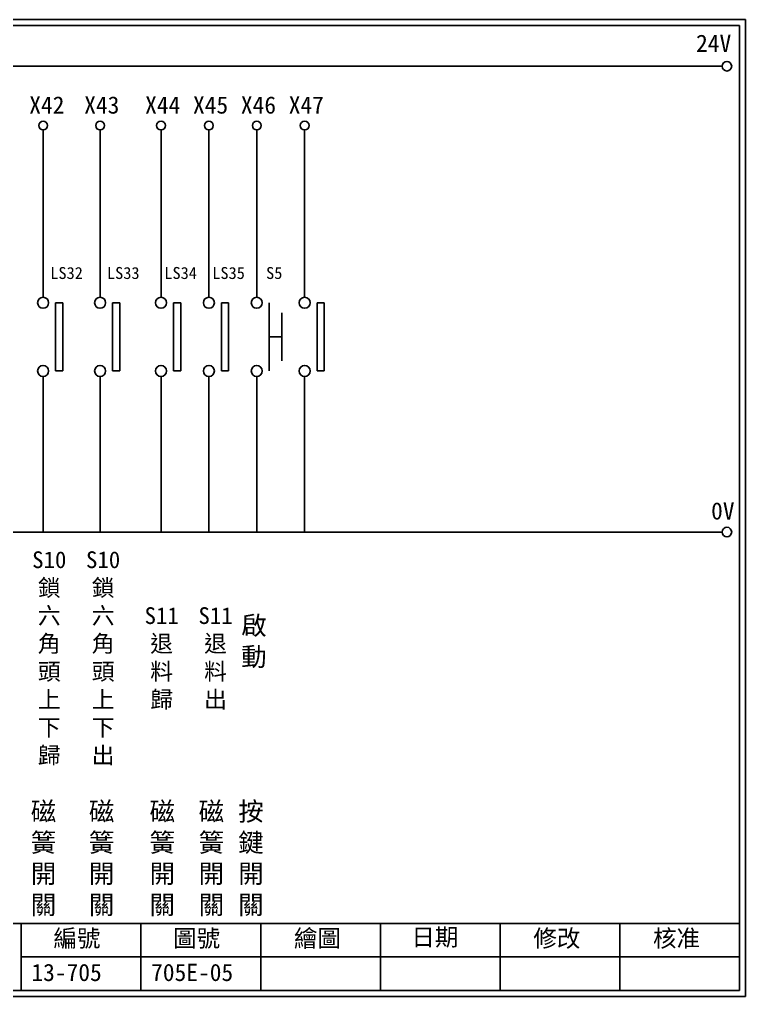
# Model space of a CAD drawing. Extents: x 325 to 612, y 3 to 207.
# Drawn here: x 460.7 to 612.3, y 3 to 207 of the extents above; entities that cross this region are included whole.
import ezdxf

# ---------------------------------------------------------------- set-up
doc = ezdxf.new("R2010")
doc.units = 0
doc.layers.get('0').update_dxf_attribs({"linetype": 'CONTINUOUS'})
doc.layers.add('圖框層', color=7, linetype='CONTINUOUS')
doc.layers.add('標尺寸層', color=3, linetype='CONTINUOUS')
doc.styles.add('CNS', font='romanc.shx', dxfattribs={"bigfont": 'chineset.shx'})
doc.styles.add('STSL', font='kaiu.ttf')

msp = doc.modelspace()

# ---------------------------------------------------------------- linework, layer by layer
for p, q in [((469.74, 147.83), (468.24, 147.83)), ((481.64, 147.83), (480.14, 147.83)), ((494.36, 147.83), (492.85, 147.83)), ((504.36, 147.83), (502.85, 147.83)), ((524.36, 147.83), (522.85, 147.83)), ((469.74, 133.6), (468.24, 133.6)), ((481.64, 133.6), (480.14, 133.6)), ((494.36, 133.6), (492.85, 133.6)), ((504.36, 133.6), (502.85, 133.6)), ((524.36, 133.6), (522.85, 133.6))]:
    msp.add_line(p, q)
for centre in [(608.44, 197.22), (608.44, 99.96)]:
    msp.add_circle(centre, 1)
at = {"layer": '圖框層', "color": 7}
for p, q in [((612.32, 206.97), (325.32, 206.97)), ((612.32, 3), (612.32, 206.97)), ((611.07, 205.72), (326.57, 205.72)), ((611.07, 4.25), (611.07, 205.72)), ((326.57, 18.25), (611.07, 18.25)), ((461.07, 4.25), (461.07, 18.25)), ((486.07, 4.25), (486.07, 18.25)), ((511.07, 4.25), (511.07, 18.25)), ((536.07, 4.25), (536.07, 18.25)), ((561.07, 4.25), (561.07, 18.25)), ((586.07, 4.25), (586.07, 18.25)), ((461.07, 11.25), (611.07, 11.25)), ((326.57, 4.25), (611.07, 4.25)), ((325.32, 3), (612.32, 3))]:
    msp.add_line(p, q, dxfattribs=at)
at = {"layer": '標尺寸層', "color": 7}
for p, q in [((329.84, 197.22), (607.44, 197.22)), ((465.63, 183.91), (465.63, 148.99)), ((477.53, 183.91), (477.53, 148.99)), ((490.25, 183.91), (490.25, 148.99)), ((500.25, 183.91), (500.25, 148.99)), ((510.25, 183.91), (510.25, 148.99)), ((520.25, 183.91), (520.25, 148.99)), ((468.24, 133.6), (468.24, 147.83)), ((469.74, 133.6), (469.74, 147.83)), ((480.14, 133.6), (480.14, 147.83)), ((481.64, 133.6), (481.64, 147.83)), ((492.85, 133.6), (492.85, 147.83)), ((494.36, 133.6), (494.36, 147.83)), ((502.85, 133.6), (502.85, 147.83)), ((504.36, 133.6), (504.36, 147.83)), ((512.85, 133.6), (512.85, 147.83)), ((522.85, 133.6), (522.85, 147.83)), ((524.36, 133.6), (524.36, 147.83)), ((465.63, 132.46), (465.63, 99.96)), ((465.63, 132.45), (465.63, 99.96)), ((477.53, 132.46), (477.53, 99.96)), ((477.53, 132.45), (477.53, 99.96)), ((490.25, 132.46), (490.25, 99.96)), ((490.25, 132.45), (490.25, 99.96)), ((500.25, 132.46), (500.25, 99.96)), ((500.25, 132.45), (500.25, 99.96)), ((510.25, 132.45), (510.25, 99.96)), ((520.25, 132.46), (520.25, 99.96)), ((520.25, 132.45), (520.25, 99.96)), ((330.05, 99.96), (607.44, 99.96))]:
    msp.add_line(p, q, dxfattribs=at)
at = {"layer": '標尺寸層'}
for p, q in [((515.5, 140.72), (515.5, 145.72)), ((512.85, 140.72), (515.5, 140.72)), ((515.5, 140.72), (515.5, 135.72))]:
    msp.add_line(p, q, dxfattribs=at)
at = {"layer": '標尺寸層', "color": 7}
for centre, radius in [((465.63, 184.83), 0.92), ((477.53, 184.83), 0.92), ((490.25, 184.83), 0.92), ((500.25, 184.83), 0.92), ((510.25, 184.83), 0.92), ((520.25, 184.83), 0.92), ((465.63, 147.83), 1.15), ((477.53, 147.83), 1.15), ((490.25, 147.83), 1.15), ((500.25, 147.83), 1.15), ((510.25, 147.83), 1.15), ((520.25, 147.83), 1.15), ((465.63, 133.6), 1.15), ((477.53, 133.6), 1.15), ((490.25, 133.6), 1.15), ((500.25, 133.6), 1.15), ((510.25, 133.6), 1.15), ((520.25, 133.6), 1.15)]:
    msp.add_circle(centre, radius, dxfattribs=at)

# ---------------------------------------------------------------- texts
at = {"layer": '圖框層', "color": 4, "style": 'STSL'}
for s, height, p in [('24V', 3.6, (602, 200.22)), ('X42', 3.6, (462.73, 187.33)), ('X43', 3.6, (474.21, 187.33)), ('X44', 3.6, (486.93, 187.33)), ('X45', 3.6, (496.93, 187.33)), ('X46', 3.6, (506.93, 187.33)), ('X47', 3.6, (516.93, 187.33)), ('LS32', 2.5, (467.13, 152.8)), ('LS33', 2.5, (478.97, 152.8)), ('LS34', 2.5, (490.95, 152.8)), ('LS35', 2.5, (500.96, 152.8)), ('S5', 2.5, (512.2, 152.8)), ('0V', 3.6, (605.14, 102.58)), ('編號', 3.6, (467.78, 13.34)), ('圖號', 3.6, (492.78, 13.34)), ('繪圖', 3.6, (518.01, 13.34)), ('日期', 3.6, (542.54, 13.59)), ('修改', 3.6, (568.01, 13.34)), ('核准', 3.6, (593.01, 13.34)), ('13-705', 3.6, (463.18, 6.22)), ('705E-05', 3.6, (488.18, 6.22))]:
    msp.add_text(s, height=height, dxfattribs=at).set_placement(p)
at = {"layer": '標尺寸層', "color": 7, "width": 4.9608, "attachment_point": 5, "style": 'CNS'}
for s, insert, char_height in [('{\\fDFKai-SB|b0|i0|c136|p65;S10鎖六角頭上下歸}', (466.91, 73.58), 3.5), ('{\\fDFKai-SB|b0|i0|c136|p65;S10鎖六角頭上下出}', (478.16, 73.58), 3.5), ('{\\fDFKai-SB|b0|i0|c136|p65;S11退料歸}', (490.39, 73.58), 3.5), ('{\\fDFKai-SB|b0|i0|c136|p65;S11退料出}', (501.64, 73.58), 3.5), ('{\\fDFKai-SB|b0|i0|c136|p65;啟動}', (509.66, 76.97), 3.9), ('{\\fDFKai-SB|b0|i0|c136|p65;磁簧開關}', (465.71, 31.68), 3.9), ('{\\fDFKai-SB|b0|i0|c136|p65;磁簧開關}', (477.84, 31.68), 3.9), ('{\\fDFKai-SB|b0|i0|c136|p65;磁簧開關}', (490.52, 31.68), 3.9), ('{\\fDFKai-SB|b0|i0|c136|p65;磁簧開關}', (500.77, 31.68), 3.9), ('{\\fDFKai-SB|b0|i0|c136|p65;按鍵開關}', (509.04, 31.68), 3.9)]:
    msp.add_mtext(s, dxfattribs=dict(at, insert=insert, char_height=char_height))

doc.saveas('drawing.dxf')
